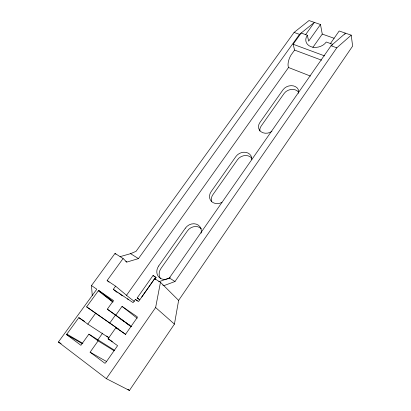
<?xml version="1.0" encoding="UTF-8"?>
<svg xmlns="http://www.w3.org/2000/svg" width="411" height="411" viewBox="0 0 411 411"><rect width="100%" height="100%" fill="white"/><g stroke="black" fill="none" stroke-linecap="round" stroke-linejoin="round"><path stroke-width="0.62" d="M305.501 34.796L314.364 22.4L299.496 34.375L138.456 258.606L126.819 262.084L123.079 258.534L115.023 253.412L91.494 285.573L96.811 289.205L58.367 342.034L106.341 378.659L129.414 390.45L174.434 324.104L178.621 300.39L352.633 46.094L351.215 35.156L339.183 30.989L330.218 43.843M106.341 378.659L155.625 307.541L160.46 282.306L154.68 278.632L138.589 301.515L135.409 299.388L133.113 302.645L113.308 289.339L115.589 286.164L107.127 280.518L123.079 258.534M344.829 34.226L345.548 33.193L331.06 45.744L169.358 277.975L158.708 281.812M162.797 285.008L163.835 285.671L174.999 281.509L336.799 47.81L351.215 35.156M331.975 45.385L332.71 44.331L326.272 42.025A11.215 8.518 -15.7 0 1 311.096 46.731A11.215 8.518 -15.7 0 1 307.366 35.248L301.196 33.014L293.135 44.249L294.589 50.07L292.355 53.199A9.458 4.018 -68.6 0 0 288.527 67.507L126.305 295.601M155.014 279.136L156.118 277.569L153.046 275.473L137.161 297.985L139.719 299.768M97.541 340.318L102.627 333.11M312.848 47.429L322.265 34.087L320.477 24.516L309.021 20.55L294.086 32.428L136.041 251.342L130.57 253.659L120.074 256.649M158.651 266.015L185.371 228.151M114.15 350.794L98.106 340.904L90.096 352.196L104.774 363.201L105.478 363.021L117.592 345.682L108.093 338.808L115.984 327.618L125.776 334.446M141.723 297.061L155.718 277.168M320.477 24.516L308.646 41.167L307.361 35.243M131.237 326.755L107.312 309.195L113.493 300.564L98.969 290.654L98.306 290.829L86.649 306.873L109.783 323.025L115.306 315.247M131.304 326.545L115.835 315.119L122.031 306.39L137.223 316.763L137.3 317.467L125.509 334.349L115.984 327.618M114.412 350.198L88.894 334.153L80.905 345.307L66.546 334.544L78.83 317.636L84.645 321.423M78.83 317.636L87.79 324.125L95.635 313.228L118.327 329.067L109.783 323.025M322.265 34.087L334.122 38.274M294.086 32.428L299.496 34.375M331.06 45.744L336.799 47.81M293.135 44.249L324.649 55.917M294.589 50.07L321.561 60.17M288.527 67.507L310.423 76.066M58.367 342.034L61.136 343.545M90.096 352.196L106.624 361.562M82.375 343.771L66.901 334.811L66.865 334.107L82.888 343.416M130.57 253.659L138.456 258.606M169.358 277.975L174.999 281.509M156.118 277.569L153.046 275.473M125.756 261.406L126.819 262.084M108.093 338.808L112.347 341.541M87.79 324.125L109.028 337.888M137.161 297.985L139.822 299.753M107.312 309.195L115.835 315.119M125.658 322.599L129.311 325.096L128.807 324.7M86.649 306.873L95.635 313.228M124.461 321.756L120.546 318.957M106.639 336.008L108.643 337.452M88.894 334.153L98.106 340.904M127.893 389.299L129.414 390.45M98.969 290.654L113.04 301.582M99.339 291.163L101.358 292.73M103.88 294.692L112.47 301.35M98.306 290.829L112.907 302.142M122.031 306.39L137.12 318.217M113.308 289.339L117.248 292.56M118.856 293.069L122.257 295.858M127.41 298.812L128.396 299.629M107.127 280.518L109.054 282.121M115.589 286.164L128.289 296.763A13.08 0.591 35.2 0 0 134.412 301.417M135.409 299.388L137.341 301.027M155.625 307.541L174.434 324.104M115.023 253.412L115.871 254.209M154.68 278.632L155.543 279.48M160.46 282.306L178.621 300.39M91.494 285.573L92.249 295.478M251.779 158.158A8.857 7.49 -24.7 0 0 237.476 159.74L212.898 194.67A9.011 7.768 -30.2 0 0 211.675 201.806M160.598 278.74A9.468 8.266 -45 0 1 160.978 268.465L187.416 230.884A9.206 8.03 -37.2 0 1 201.313 228.814M298.73 92.336A8.621 6.92 -17.8 0 0 284.099 93.482L261.196 126.033A8.729 7.203 -20.7 0 0 259.855 131.058M251.804 159.514A8.934 7.526 -24.8 0 0 245.958 152.378A8.934 7.526 -24.8 0 0 235.935 156.488L211.115 191.665A9.088 7.814 -30.2 0 0 211.516 201.467A9.088 7.814 -30.2 0 0 221.961 202.371M185.366 228.151A9.294 8.081 -37 0 1 196.247 224.118A9.294 8.081 -37 0 1 201.123 233.135M170.226 277.528A9.551 8.318 -44.8 0 1 167.472 278.93M166.892 279.105A9.551 8.318 -44.8 0 1 157.968 275.945A9.551 8.318 -44.8 0 1 158.651 266.02M271.964 131.356A8.806 7.239 -20.8 0 1 261.052 131.761A8.806 7.239 -20.8 0 1 259.886 122.555L283.004 89.793A8.693 6.951 -17.9 0 1 293.433 85.884A8.693 6.951 -17.9 0 1 298.581 93.328"/></g></svg>
